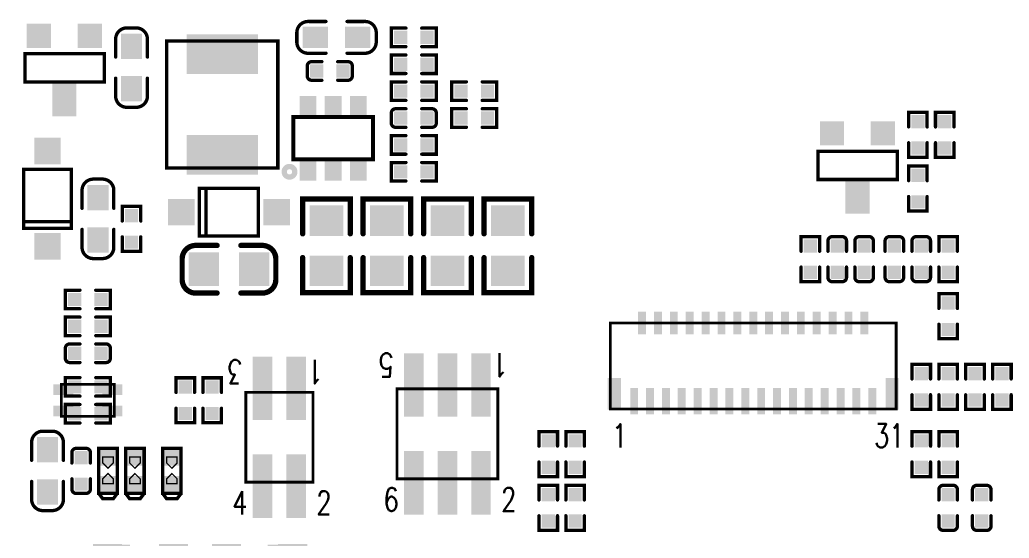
# Model space of a CAD drawing. Extents: x -9 to 187, y -6 to 112.
# Drawn here: x 117.19 to 154.58, y 16.12 to 35.72 of the extents above; entities that cross this region are included whole.
import ezdxf

# ---------------------------------------------------------------- set-up
doc = ezdxf.new("R2010")
doc.units = 0
doc.linetypes.add('TRMIDX_0', pattern=[2, 1, 1])
doc.linetypes.add('TRMIDX_1', pattern=[2, 1, 1])
for name, color, linetype in [('DRIL_NPLTE_THRU_01', 254, 'CONTINUOUS'), ('DRIL_NPLTE_THRU_02', 254, 'CONTINUOUS'), ('DRIL_PLTE_THRU_01', 254, 'CONTINUOUS'), ('DRIL_PLTE_THRU_02', 254, 'CONTINUOUS'), ('DRIL_SYMBOL', 250, 'CONTINUOUS'), ('PADS_BOT', 250, 'CONTINUOUS'), ('PADS_INNER', 250, 'CONTINUOUS'), ('PADS_TOP', 250, 'CONTINUOUS'), ('PADS_XR_121', 176, 'CONTINUOUS'), ('PADS_XR_123', 183, 'CONTINUOUS'), ('PART_TOP_2DLINE_00', 250, 'CONTINUOUS'), ('PART_TOP_2DLINE_01', 250, 'CONTINUOUS'), ('PART_TOP_COPPER_01', 250, 'CONTINUOUS'), ('PART_TOP_TEXT_126', 250, 'CONTINUOUS')]:
    doc.layers.add(name, color=color, linetype=linetype)
doc.styles.add('W0$127', font='simplex', dxfattribs={"width": 0.75})

# ---------------------------------------------------------------- blocks, each defined once
blk = doc.blocks.new('SMOOTH_0$127')
at = {"const_width": 0.0635}
blk.add_lwpolyline([(-0.03175, 0, 1), (0.03175, 0, 1)], format="xyb", close=True, dxfattribs=at)
blk = doc.blocks.new('PART_BODY_TOP_22')
at = {"layer": 'PART_TOP_2DLINE_01', "const_width": 0.127}
for points in [[(-0.3, 0.35), (-0.85, 0.35), (-0.85, -0.35), (-0.3, -0.35)], [(0.3, 0.35), (0.85, 0.35), (0.85, -0.35), (0.3, -0.35)]]:
    blk.add_lwpolyline(points, dxfattribs=at)
at = {"layer": 'PART_TOP_2DLINE_01'}
for p in [(-0.85, 0.35), (-0.3, 0.35), (0.3, 0.35), (0.85, 0.35), (-0.85, -0.35), (-0.3, -0.35), (0.3, -0.35), (0.85, -0.35)]:
    blk.add_blockref('SMOOTH_0$127', p, dxfattribs=at)
blk = doc.blocks.new('DRIL_HOLE_0')
blk.add_lwpolyline([(0, 0, 1), (0, 0, 1)], format="xyb", close=True)
blk = doc.blocks.new('PAD_0')
blk.add_lwpolyline([(0, 0, 1), (0, 0, 1)], format="xyb", close=True)
blk = doc.blocks.new('PAD_3')
at = {"const_width": 0.5}
blk.add_lwpolyline([(-0.25, 0), (0.25, 0)], dxfattribs=at)
blk = doc.blocks.new('STK_TOP_9')
at = {"layer": 'DRIL_PLTE_THRU_01'}
blk.add_blockref('DRIL_HOLE_0', (0, 0), dxfattribs=at)
at = {"layer": 'DRIL_PLTE_THRU_02'}
blk.add_blockref('DRIL_HOLE_0', (0, 0), dxfattribs=at)
at = {"layer": 'PADS_BOT'}
blk.add_blockref('PAD_0', (0, 0), dxfattribs=at)
at = {"layer": 'PADS_INNER'}
blk.add_blockref('PAD_0', (0, 0), dxfattribs=at)
at = {"layer": 'PADS_TOP'}
blk.add_blockref('PAD_3', (0, 0), dxfattribs=at)
blk = doc.blocks.new('SYM_TOP_23')
for name, p in [('PART_BODY_TOP_22', (0, 0)), ('STK_TOP_9', (-0.5, 0)), ('STK_TOP_9', (0.5, 0))]:
    blk.add_blockref(name, p)
blk = doc.blocks.new('PART_TOP_3')
blk.add_blockref('SYM_TOP_23', (0, 0))
blk = doc.blocks.new('PART_BODY_TOP_5')
at = {"layer": 'PART_TOP_2DLINE_01', "const_width": 0.127}
for points in [[(-0.4, 0.6), (-1.05, 0.6, 0.414214), (-1.5, 0.2), (-1.5, -0.2, 0.414214), (-1.05, -0.6), (-0.4, -0.6)], [(0.4, -0.6), (1.05, -0.6, 0.413192), (1.5, -0.2), (1.5, 0.2, 0.414214), (1.05, 0.6), (0.4, 0.6)]]:
    blk.add_lwpolyline(points, format="xyb", dxfattribs=at)
at = {"layer": 'PART_TOP_2DLINE_01'}
for p in [(-1.05, 0.6), (-0.4, 0.6), (0.4, 0.6), (1.05, 0.6), (-1.5, 0.2), (1.5, 0.2), (-1.5, -0.2), (1.5, -0.2), (-1.05, -0.6), (-0.4, -0.6), (0.4, -0.6), (1.05, -0.6)]:
    blk.add_blockref('SMOOTH_0$127', p, dxfattribs=at)
blk = doc.blocks.new('PAD_6')
at = {"const_width": 0.8}
blk.add_lwpolyline([(-0.48, 0), (0.48, 0)], dxfattribs=at)
blk = doc.blocks.new('STK_TOP_10')
at = {"layer": 'DRIL_PLTE_THRU_01'}
blk.add_blockref('DRIL_HOLE_0', (0, 0), dxfattribs=at)
at = {"layer": 'DRIL_PLTE_THRU_02'}
blk.add_blockref('DRIL_HOLE_0', (0, 0), dxfattribs=at)
at = {"layer": 'PADS_BOT'}
blk.add_blockref('PAD_0', (0, 0), dxfattribs=at)
at = {"layer": 'PADS_INNER'}
blk.add_blockref('PAD_0', (0, 0), dxfattribs=at)
at = {"layer": 'PADS_TOP'}
blk.add_blockref('PAD_6', (0, 0), dxfattribs=at)
blk = doc.blocks.new('SYM_TOP_6')
for name, p in [('STK_TOP_10', (-0.8, 0)), ('PART_BODY_TOP_5', (0, 0)), ('STK_TOP_10', (0.8, 0))]:
    blk.add_blockref(name, p)
blk = doc.blocks.new('PART_TOP_4')
blk.add_blockref('SYM_TOP_6', (0, 0))
blk = doc.blocks.new('PART_TOP_6')
blk.add_blockref('SYM_TOP_6', (0, 0))
blk = doc.blocks.new('SMOOTH_0$199898')
at = {"const_width": 0.099949}
blk.add_lwpolyline([(-0.049974, 0, 1), (0.049974, 0, 1)], format="xyb", close=True, dxfattribs=at)
blk = doc.blocks.new('PART_BODY_TOP_6')
at = {"layer": 'PART_TOP_2DLINE_01', "const_width": 0.2}
for points in [[(-0.45, 0.9), (-1.25, 0.9, 0.414214), (-1.77, 0.4), (-1.77, -0.4, 0.414214), (-1.25, -0.9), (-0.45, -0.9)], [(0.45, -0.9), (1.25, -0.9, 0.414214), (1.77, -0.4), (1.77, 0.4, 0.414214), (1.25, 0.9), (0.45, 0.9)]]:
    blk.add_lwpolyline(points, format="xyb", dxfattribs=at)
at = {"layer": 'PART_TOP_2DLINE_01'}
for p in [(-1.25, 0.9), (-0.45, 0.9), (0.45, 0.9), (1.25, 0.9), (-1.77, 0.4), (1.77, 0.4), (-1.77, -0.4), (1.77, -0.4), (-1.25, -0.9), (-0.45, -0.9), (0.45, -0.9), (1.25, -0.9)]:
    blk.add_blockref('SMOOTH_0$199898', p, dxfattribs=at)
blk = doc.blocks.new('PAD_7')
at = {"const_width": 1.14}
blk.add_lwpolyline([(-0.635, 0), (0.635, 0)], dxfattribs=at)
blk = doc.blocks.new('STK_TOP_11')
at = {"layer": 'DRIL_PLTE_THRU_01'}
blk.add_blockref('DRIL_HOLE_0', (0, 0), dxfattribs=at)
at = {"layer": 'DRIL_PLTE_THRU_02'}
blk.add_blockref('DRIL_HOLE_0', (0, 0), dxfattribs=at)
at = {"layer": 'PADS_BOT'}
blk.add_blockref('PAD_0', (0, 0), dxfattribs=at)
at = {"layer": 'PADS_INNER'}
blk.add_blockref('PAD_0', (0, 0), dxfattribs=at)
at = {"layer": 'PADS_TOP', "rotation": 90}
blk.add_blockref('PAD_7', (0, 0), dxfattribs=at)
blk = doc.blocks.new('SYM_TOP_7')
for name, p in [('STK_TOP_11', (-0.95, 0)), ('STK_TOP_11', (0.95, 0)), ('PART_BODY_TOP_6', (0, 0))]:
    blk.add_blockref(name, p)
blk = doc.blocks.new('PART_TOP_11')
blk.add_blockref('SYM_TOP_7', (0, 0))
blk = doc.blocks.new('PART_BODY_TOP_18')
at = {"layer": 'PART_TOP_2DLINE_01', "const_width": 0.127}
blk.add_lwpolyline([(1.126, 0.9), (1.126, -0.9), (-1.113, -0.9), (-1.113, 0.9)], close=True, dxfattribs=at)
blk.add_lwpolyline([(0.864, -0.9), (0.864, 0.9)], dxfattribs=at)
at = {"layer": 'PART_TOP_2DLINE_01'}
for p in [(-1.113, 0.9), (0.864, 0.9), (1.126, 0.9), (-1.113, -0.9), (0.864, -0.9), (1.126, -0.9)]:
    blk.add_blockref('SMOOTH_0$127', p, dxfattribs=at)
blk = doc.blocks.new('PAD_5')
at = {"const_width": 1}
blk.add_lwpolyline([(-0.5, 0), (0.5, 0)], dxfattribs=at)
blk = doc.blocks.new('STK_TOP_26')
at = {"layer": 'DRIL_PLTE_THRU_01'}
blk.add_blockref('DRIL_HOLE_0', (0, 0), dxfattribs=at)
at = {"layer": 'DRIL_PLTE_THRU_02'}
blk.add_blockref('DRIL_HOLE_0', (0, 0), dxfattribs=at)
at = {"layer": 'PADS_BOT'}
blk.add_blockref('PAD_0', (0, 0), dxfattribs=at)
at = {"layer": 'PADS_INNER'}
blk.add_blockref('PAD_0', (0, 0), dxfattribs=at)
at = {"layer": 'PADS_TOP'}
blk.add_blockref('PAD_5', (0, 0), dxfattribs=at)
blk = doc.blocks.new('SYM_TOP_19')
for name, p in [('PART_BODY_TOP_18', (0, 0)), ('STK_TOP_26', (-1.8, 0)), ('STK_TOP_26', (1.8, 0))]:
    blk.add_blockref(name, p)
blk = doc.blocks.new('PART_TOP_12')
blk.add_blockref('SYM_TOP_19', (0, 0))
blk = doc.blocks.new('SMOOTH_0$150114')
at = {"const_width": 0.075057}
blk.add_lwpolyline([(-0.037528, 0, 1), (0.037528, 0, 1)], format="xyb", close=True, dxfattribs=at)
blk = doc.blocks.new('PART_BODY_TOP_49')
at = {"layer": 'PART_TOP_2DLINE_00', "const_width": 0.15}
blk.add_lwpolyline([(-1.5, 0.8), (1.5, 0.8), (1.5, -0.8), (-1.5, -0.8)], close=True, dxfattribs=at)
at = {"layer": 'PART_TOP_2DLINE_00', "const_width": 0.4}
blk.add_lwpolyline([(-1.55, -1.27, 1), (-1.75, -1.27, 1)], format="xyb", close=True, dxfattribs=at)
at = {"layer": 'PART_TOP_2DLINE_00'}
for p in [(-1.5, 0.8), (1.5, 0.8), (-1.5, -0.8), (1.5, -0.8)]:
    blk.add_blockref('SMOOTH_0$150114', p, dxfattribs=at)
blk = doc.blocks.new('PAD_8')
at = {"const_width": 0.63}
blk.add_lwpolyline([(-0.4, 0), (0.4, 0)], dxfattribs=at)
blk = doc.blocks.new('STK_TOP_86')
at = {"layer": 'DRIL_PLTE_THRU_01'}
blk.add_blockref('DRIL_HOLE_0', (0, 0), dxfattribs=at)
at = {"layer": 'DRIL_PLTE_THRU_02'}
blk.add_blockref('DRIL_HOLE_0', (0, 0), dxfattribs=at)
at = {"layer": 'PADS_BOT'}
blk.add_blockref('PAD_0', (0, 0), dxfattribs=at)
at = {"layer": 'PADS_INNER'}
blk.add_blockref('PAD_0', (0, 0), dxfattribs=at)
at = {"layer": 'PADS_TOP', "rotation": 90}
blk.add_blockref('PAD_8', (0, 0), dxfattribs=at)
blk = doc.blocks.new('SYM_TOP_50')
for name, p in [('STK_TOP_86', (-0.95, 1.2)), ('STK_TOP_86', (0, 1.2)), ('STK_TOP_86', (0.95, 1.2)), ('PART_BODY_TOP_49', (0, 0)), ('STK_TOP_86', (-0.95, -1.2)), ('STK_TOP_86', (0, -1.2)), ('STK_TOP_86', (0.95, -1.2))]:
    blk.add_blockref(name, p)
blk = doc.blocks.new('PART_TOP_13')
blk.add_blockref('SYM_TOP_50', (0, 0))
blk = doc.blocks.new('PART_TOP_14')
blk.add_blockref('SYM_TOP_23', (0, 0))
blk = doc.blocks.new('PART_BODY_TOP_4')
at = {"layer": 'PART_TOP_2DLINE_01', "const_width": 0.127}
for points in [[(-0.3, 0.35), (-0.7, 0.35, 0.412681), (-0.85, 0.18), (-0.85, -0.18, 0.412681), (-0.7, -0.35), (-0.3, -0.35)], [(0.3, -0.35), (0.7, -0.35, 0.412681), (0.85, -0.18), (0.85, 0.18, 0.412681), (0.7, 0.35), (0.3, 0.35)]]:
    blk.add_lwpolyline(points, format="xyb", dxfattribs=at)
at = {"layer": 'PART_TOP_2DLINE_01'}
for p in [(-0.7, 0.35), (-0.3, 0.35), (0.3, 0.35), (0.7, 0.35), (-0.85, 0.18), (0.85, 0.18), (-0.85, -0.18), (-0.7, -0.35), (-0.3, -0.35), (0.3, -0.35), (0.7, -0.35), (0.85, -0.18)]:
    blk.add_blockref('SMOOTH_0$127', p, dxfattribs=at)
blk = doc.blocks.new('SYM_TOP_5')
for name, p in [('PART_BODY_TOP_4', (0, 0)), ('STK_TOP_9', (-0.5, 0)), ('STK_TOP_9', (0.5, 0))]:
    blk.add_blockref(name, p)
blk = doc.blocks.new('PART_TOP_15')
blk.add_blockref('SYM_TOP_5', (0, 0))
blk = doc.blocks.new('PART_TOP_16')
blk.add_blockref('SYM_TOP_6', (0, 0))
blk = doc.blocks.new('PART_TOP_17')
blk.add_blockref('SYM_TOP_23', (0, 0))
blk = doc.blocks.new('PART_BODY_TOP_69')
at = {"layer": 'PART_TOP_2DLINE_01', "const_width": 0.127}
blk.add_lwpolyline([(-6, -1.4), (-6, -9), (6, -9), (6, -1.4), (5.2, -1.4), (5.2, -3), (-5.2, -3), (-5.2, -1.4)], close=True, dxfattribs=at)
at = {"layer": 'PART_TOP_2DLINE_01'}
for p in [(-6, -1.4), (-5.2, -1.4), (5.2, -1.4), (6, -1.4), (-5.2, -3), (5.2, -3), (-6, -9), (6, -9)]:
    blk.add_blockref('SMOOTH_0$127', p, dxfattribs=at)
at = {"layer": 'PART_TOP_TEXT_126', "style": 'W0$127', "width": 0.75}
for s, p in [('1', (-4.318, -0.508)), ('4', (4.572, -0.508))]:
    blk.add_text(s, height=0.889, rotation=180, dxfattribs=at).set_placement(p)
blk = doc.blocks.new('PAD_9')
at = {"const_width": 0.8}
blk.add_lwpolyline([(-1.5, 0), (1.5, 0)], dxfattribs=at)
blk = doc.blocks.new('STK_TOP_13')
at = {"layer": 'DRIL_PLTE_THRU_01'}
blk.add_blockref('DRIL_HOLE_0', (0, 0), dxfattribs=at)
at = {"layer": 'DRIL_PLTE_THRU_02'}
blk.add_blockref('DRIL_HOLE_0', (0, 0), dxfattribs=at)
at = {"layer": 'PADS_BOT'}
blk.add_blockref('PAD_0', (0, 0), dxfattribs=at)
at = {"layer": 'PADS_INNER'}
blk.add_blockref('PAD_0', (0, 0), dxfattribs=at)
at = {"layer": 'PADS_TOP', "rotation": 90}
blk.add_blockref('PAD_9', (0, 0), dxfattribs=at)
blk = doc.blocks.new('PAD_10')
at = {"const_width": 1.4}
blk.add_lwpolyline([(-1.75, 0), (1.75, 0)], dxfattribs=at)
blk = doc.blocks.new('STK_TOP_14')
at = {"layer": 'DRIL_PLTE_THRU_01'}
blk.add_blockref('DRIL_HOLE_0', (0, 0), dxfattribs=at)
at = {"layer": 'DRIL_PLTE_THRU_02'}
blk.add_blockref('DRIL_HOLE_0', (0, 0), dxfattribs=at)
at = {"layer": 'PADS_BOT'}
blk.add_blockref('PAD_0', (0, 0), dxfattribs=at)
at = {"layer": 'PADS_INNER'}
blk.add_blockref('PAD_0', (0, 0), dxfattribs=at)
at = {"layer": 'PADS_TOP', "rotation": 90}
blk.add_blockref('PAD_10', (0, 0), dxfattribs=at)
blk = doc.blocks.new('SYM_TOP_67')
for name, p in [('STK_TOP_13', (-3, -1.5)), ('STK_TOP_13', (-1, -1.5)), ('STK_TOP_13', (1, -1.5)), ('STK_TOP_13', (3, -1.5)), ('PART_BODY_TOP_69', (0, 0)), ('STK_TOP_14', (-5.5, -7.25)), ('STK_TOP_14', (5.5, -7.25))]:
    blk.add_blockref(name, p)
blk = doc.blocks.new('PART_TOP_18')
blk.add_blockref('SYM_TOP_67', (0, 0))
blk = doc.blocks.new('SMOOTH_0$0508')
at = {"const_width": 0.0254}
blk.add_lwpolyline([(-0.0127, 0, 1), (0.0127, 0, 1)], format="xyb", close=True, dxfattribs=at)
blk = doc.blocks.new('PART_BODY_TOP_21')
at = {"layer": 'PART_TOP_2DLINE_00', "const_width": 0.127}
blk.add_lwpolyline([(-0.85, -0.35), (-1.05, -0.2), (-1.05, 0.2), (-0.85, 0.35)], dxfattribs=at)
blk.add_lwpolyline([(0.85, -0.35), (0.85, 0.35), (-0.85, 0.35), (-0.85, -0.35)], close=True, dxfattribs=at)
at = {"layer": 'PART_TOP_COPPER_01', "linetype": 'TRMIDX_0', "const_width": 0.0508}
blk.add_lwpolyline([(-0.3, 0.2), (-0.1, 0), (-0.3, -0.2), (-0.4889, -0.2), (-0.4889, 0.2)], close=True, dxfattribs=at)
at = {"layer": 'PART_TOP_COPPER_01', "linetype": 'TRMIDX_1', "const_width": 0.0508}
blk.add_lwpolyline([(0.3, 0.2), (0.1, 0), (0.3, -0.2), (0.52531, -0.2), (0.52531, 0.2)], close=True, dxfattribs=at)
at = {"layer": 'PART_TOP_2DLINE_00'}
for p in [(-0.85, 0.35), (-0.85, 0.35), (0.85, 0.35), (-1.05, 0.2), (-1.05, -0.2), (-0.85, -0.35), (-0.85, -0.35), (0.85, -0.35)]:
    blk.add_blockref('SMOOTH_0$127', p, dxfattribs=at)
at = {"layer": 'PART_TOP_COPPER_01'}
for p in [(-0.4889, 0.2), (-0.3, 0.2), (-0.1, 0), (0.1, 0), (0.3, 0.2), (0.52531, 0.2), (-0.4889, -0.2), (-0.3, -0.2), (0.3, -0.2), (0.52531, -0.2)]:
    blk.add_blockref('SMOOTH_0$0508', p, dxfattribs=at)
blk = doc.blocks.new('PAD_1')
at = {"const_width": 0.602}
blk.add_lwpolyline([(-0.301, 0), (0.301, 0)], dxfattribs=at)
blk = doc.blocks.new('PAD_2')
at = {"const_width": 0.5}
blk.add_lwpolyline([(-0.25, 0), (0.25, 0)], dxfattribs=at)
blk = doc.blocks.new('STK_TOP_136')
at = {"layer": 'DRIL_PLTE_THRU_01'}
blk.add_blockref('DRIL_HOLE_0', (0, 0), dxfattribs=at)
at = {"layer": 'DRIL_PLTE_THRU_02'}
blk.add_blockref('DRIL_HOLE_0', (0, 0), dxfattribs=at)
at = {"layer": 'PADS_BOT'}
blk.add_blockref('PAD_0', (0, 0), dxfattribs=at)
at = {"layer": 'PADS_INNER'}
blk.add_blockref('PAD_0', (0, 0), dxfattribs=at)
at = {"layer": 'PADS_TOP', "rotation": 90}
blk.add_blockref('PAD_3', (0, 0), dxfattribs=at)
at = {"layer": 'PADS_XR_121', "rotation": 90}
blk.add_blockref('PAD_1', (0, 0), dxfattribs=at)
at = {"layer": 'PADS_XR_123', "rotation": 90}
blk.add_blockref('PAD_2', (0, 0), dxfattribs=at)
blk = doc.blocks.new('PAD_4')
at = {"const_width": 0.5}
blk.add_lwpolyline([(-0.25, 0), (0.25, 0)], dxfattribs=at)
blk = doc.blocks.new('STK_TOP_135')
at = {"layer": 'DRIL_PLTE_THRU_01'}
blk.add_blockref('DRIL_HOLE_0', (0, 0), dxfattribs=at)
at = {"layer": 'DRIL_PLTE_THRU_02'}
blk.add_blockref('DRIL_HOLE_0', (0, 0), dxfattribs=at)
at = {"layer": 'PADS_BOT'}
blk.add_blockref('PAD_0', (0, 0), dxfattribs=at)
at = {"layer": 'PADS_INNER'}
blk.add_blockref('PAD_0', (0, 0), dxfattribs=at)
at = {"layer": 'PADS_TOP', "rotation": 90}
blk.add_blockref('PAD_4', (0, 0), dxfattribs=at)
at = {"layer": 'PADS_XR_121', "rotation": 90}
blk.add_blockref('PAD_1', (0, 0), dxfattribs=at)
at = {"layer": 'PADS_XR_123', "rotation": 90}
blk.add_blockref('PAD_2', (0, 0), dxfattribs=at)
blk = doc.blocks.new('SYM_TOP_22')
for name, p in [('PART_BODY_TOP_21', (0, 0)), ('STK_TOP_136', (-0.5, 0)), ('STK_TOP_135', (0.5, 0))]:
    blk.add_blockref(name, p)
blk = doc.blocks.new('PART_TOP_19')
blk.add_blockref('SYM_TOP_22', (0, 0))
blk = doc.blocks.new('PART_TOP_20')
blk.add_blockref('SYM_TOP_22', (0, 0))
blk = doc.blocks.new('PART_TOP_21')
blk.add_blockref('SYM_TOP_6', (0, 0))
blk = doc.blocks.new('PART_TOP_22')
blk.add_blockref('SYM_TOP_5', (0, 0))
blk = doc.blocks.new('PART_TOP_23')
blk.add_blockref('SYM_TOP_22', (0, 0))
blk = doc.blocks.new('PART_TOP_157')
blk.add_blockref('SYM_TOP_23', (0, 0))
blk = doc.blocks.new('SMOOTH_0$10998')
at = {"const_width": 0.055}
blk.add_lwpolyline([(-0.027, 0, 1), (0.027, 0, 1)], format="xyb", close=True, dxfattribs=at)
blk = doc.blocks.new('PART_BODY_TOP_61')
at = {"layer": 'PART_TOP_2DLINE_01', "const_width": 0.11}
blk.add_lwpolyline([(-5.4, 0), (5.4, 0), (5.4, -3.25), (-5.4, -3.25)], close=True, dxfattribs=at)
at = {"layer": 'PART_TOP_2DLINE_01'}
for p in [(-5.4, 0), (5.4, 0), (-5.4, -3.25), (5.4, -3.25)]:
    blk.add_blockref('SMOOTH_0$10998', p, dxfattribs=at)
at = {"layer": 'PART_TOP_TEXT_126', "style": 'W0$127', "width": 0.75}
for s, p in [('1', (-5.334, -4.699)), ('31', (4.572, -4.699))]:
    blk.add_text(s, height=0.889, dxfattribs=at).set_placement(p)
blk = doc.blocks.new('PAD_44')
at = {"const_width": 0.3}
blk.add_lwpolyline([(-0.5, 0), (0.5, 0)], dxfattribs=at)
blk = doc.blocks.new('STK_TOP_38')
at = {"layer": 'DRIL_PLTE_THRU_01'}
blk.add_blockref('DRIL_HOLE_0', (0, 0), dxfattribs=at)
at = {"layer": 'DRIL_PLTE_THRU_02'}
blk.add_blockref('DRIL_HOLE_0', (0, 0), dxfattribs=at)
at = {"layer": 'PADS_BOT'}
blk.add_blockref('PAD_0', (0, 0), dxfattribs=at)
at = {"layer": 'PADS_INNER'}
blk.add_blockref('PAD_0', (0, 0), dxfattribs=at)
at = {"layer": 'PADS_TOP', "rotation": 90}
blk.add_blockref('PAD_44', (0, 0), dxfattribs=at)
blk = doc.blocks.new('PAD_45')
at = {"const_width": 0.3}
blk.add_lwpolyline([(-0.425, 0), (0.425, 0)], dxfattribs=at)
blk = doc.blocks.new('STK_TOP_39')
at = {"layer": 'DRIL_PLTE_THRU_01'}
blk.add_blockref('DRIL_HOLE_0', (0, 0), dxfattribs=at)
at = {"layer": 'DRIL_PLTE_THRU_02'}
blk.add_blockref('DRIL_HOLE_0', (0, 0), dxfattribs=at)
at = {"layer": 'PADS_BOT'}
blk.add_blockref('PAD_0', (0, 0), dxfattribs=at)
at = {"layer": 'PADS_INNER'}
blk.add_blockref('PAD_0', (0, 0), dxfattribs=at)
at = {"layer": 'PADS_TOP', "rotation": 90}
blk.add_blockref('PAD_45', (0, 0), dxfattribs=at)
blk = doc.blocks.new('PAD_46')
at = {"const_width": 0.5}
blk.add_lwpolyline([(-0.6, 0), (0.6, 0)], dxfattribs=at)
blk = doc.blocks.new('STK_TOP_40')
at = {"layer": 'DRIL_PLTE_THRU_01'}
blk.add_blockref('DRIL_HOLE_0', (0, 0), dxfattribs=at)
at = {"layer": 'DRIL_PLTE_THRU_02'}
blk.add_blockref('DRIL_HOLE_0', (0, 0), dxfattribs=at)
at = {"layer": 'PADS_BOT'}
blk.add_blockref('PAD_0', (0, 0), dxfattribs=at)
at = {"layer": 'PADS_INNER'}
blk.add_blockref('PAD_0', (0, 0), dxfattribs=at)
at = {"layer": 'PADS_TOP', "rotation": 90}
blk.add_blockref('PAD_46', (0, 0), dxfattribs=at)
blk = doc.blocks.new('SYM_TOP_62')
for name, p in [('STK_TOP_39', (-4.2, 0)), ('STK_TOP_39', (-3.6, 0)), ('STK_TOP_39', (-3, 0)), ('STK_TOP_39', (-2.4, 0)), ('STK_TOP_39', (-1.8, 0)), ('STK_TOP_39', (-1.2, 0)), ('STK_TOP_39', (-0.6, 0)), ('STK_TOP_39', (0, 0)), ('STK_TOP_39', (0.6, 0)), ('STK_TOP_39', (1.2, 0)), ('STK_TOP_39', (1.8, 0)), ('STK_TOP_39', (2.4, 0)), ('STK_TOP_39', (3, 0)), ('STK_TOP_39', (3.6, 0)), ('STK_TOP_39', (4.2, 0)), ('PART_BODY_TOP_61', (0, 0)), ('STK_TOP_40', (-5.25, -2.675)), ('STK_TOP_40', (5.25, -2.675)), ('STK_TOP_38', (-4.5, -2.95)), ('STK_TOP_38', (-3.9, -2.95)), ('STK_TOP_38', (-3.3, -2.95)), ('STK_TOP_38', (-2.7, -2.95)), ('STK_TOP_38', (-2.1, -2.95)), ('STK_TOP_38', (-1.5, -2.95)), ('STK_TOP_38', (-0.9, -2.95)), ('STK_TOP_38', (-0.3, -2.95)), ('STK_TOP_38', (0.3, -2.95)), ('STK_TOP_38', (0.9, -2.95)), ('STK_TOP_38', (1.5, -2.95)), ('STK_TOP_38', (2.1, -2.95)), ('STK_TOP_38', (2.7, -2.95)), ('STK_TOP_38', (3.3, -2.95)), ('STK_TOP_38', (3.9, -2.95)), ('STK_TOP_38', (4.5, -2.95))]:
    blk.add_blockref(name, p)
blk = doc.blocks.new('PART_TOP_158')
blk.add_blockref('SYM_TOP_62', (0, 0))
blk = doc.blocks.new('PART_TOP_159')
blk.add_blockref('SYM_TOP_23', (0, 0))
blk = doc.blocks.new('PART_TOP_160')
blk.add_blockref('SYM_TOP_23', (0, 0))
blk = doc.blocks.new('PART_TOP_161')
blk.add_blockref('SYM_TOP_5', (0, 0))
blk = doc.blocks.new('PART_TOP_346')
blk.add_blockref('SYM_TOP_23', (0, 0))
blk = doc.blocks.new('PART_TOP_384')
blk.add_blockref('SYM_TOP_23', (0, 0))
blk = doc.blocks.new('PART_TOP_385')
blk.add_blockref('SYM_TOP_5', (0, 0))
blk = doc.blocks.new('PART_TOP_386')
blk.add_blockref('SYM_TOP_5', (0, 0))
blk = doc.blocks.new('PART_TOP_387')
blk.add_blockref('SYM_TOP_23', (0, 0))
blk = doc.blocks.new('SMOOTH_0$109982')
at = {"const_width": 0.055}
blk.add_lwpolyline([(-0.027, 0, 1), (0.027, 0, 1)], format="xyb", close=True, dxfattribs=at)
blk = doc.blocks.new('PART_BODY_TOP_7')
at = {"layer": 'PART_TOP_2DLINE_01', "const_width": 0.11}
blk.add_lwpolyline([(-1.27, 1.7), (-1.27, -1.7), (1.27, -1.7), (1.27, 1.7)], close=True, dxfattribs=at)
at = {"layer": 'PART_TOP_2DLINE_01'}
for p in [(-1.27, 1.7), (1.27, 1.7), (-1.27, -1.7), (1.27, -1.7)]:
    blk.add_blockref('SMOOTH_0$109982', p, dxfattribs=at)
at = {"layer": 'PART_TOP_TEXT_126', "style": 'W0$127', "width": 0.75}
for s, p in [('2', (-1.397, 2.921)), ('4', (1.778, 2.921))]:
    blk.add_text(s, height=0.889, rotation=180, dxfattribs=at).set_placement(p)
for s, p in [('1', (-1.651, -2.921)), ('3', (1.397, -2.921))]:
    blk.add_text(s, height=0.889, dxfattribs=at).set_placement(p)
blk = doc.blocks.new('PAD_61')
at = {"const_width": 0.74}
blk.add_lwpolyline([(-1.2, 0), (1.2, 0)], dxfattribs=at)
blk = doc.blocks.new('STK_TOP_15')
at = {"layer": 'DRIL_NPLTE_THRU_01'}
blk.add_blockref('DRIL_HOLE_0', (0, 0), dxfattribs=at)
at = {"layer": 'DRIL_NPLTE_THRU_02'}
blk.add_blockref('DRIL_HOLE_0', (0, 0), dxfattribs=at)
at = {"layer": 'PADS_BOT'}
blk.add_blockref('PAD_0', (0, 0), dxfattribs=at)
at = {"layer": 'PADS_INNER'}
blk.add_blockref('PAD_0', (0, 0), dxfattribs=at)
at = {"layer": 'PADS_TOP', "rotation": 90}
blk.add_blockref('PAD_61', (0, 0), dxfattribs=at)
blk = doc.blocks.new('SYM_TOP_8')
for name, p in [('STK_TOP_15', (-0.635, 1.85)), ('STK_TOP_15', (0.635, 1.85)), ('PART_BODY_TOP_7', (0, 0)), ('STK_TOP_15', (-0.635, -1.85)), ('STK_TOP_15', (0.635, -1.85))]:
    blk.add_blockref(name, p)
blk = doc.blocks.new('PART_TOP_388')
blk.add_blockref('SYM_TOP_8', (0, 0))
blk = doc.blocks.new('PART_TOP_389')
blk.add_blockref('SYM_TOP_23', (0, 0))
blk = doc.blocks.new('PART_TOP_390')
blk.add_blockref('SYM_TOP_23', (0, 0))
blk = doc.blocks.new('PART_TOP_391')
blk.add_blockref('SYM_TOP_5', (0, 0))
blk = doc.blocks.new('PART_TOP_415')
blk.add_blockref('SYM_TOP_5', (0, 0))
blk = doc.blocks.new('PART_TOP_416')
blk.add_blockref('SYM_TOP_5', (0, 0))
blk = doc.blocks.new('PART_TOP_417')
blk.add_blockref('SYM_TOP_23', (0, 0))
blk = doc.blocks.new('PART_TOP_418')
blk.add_blockref('SYM_TOP_23', (0, 0))
blk = doc.blocks.new('PART_TOP_419')
blk.add_blockref('SYM_TOP_23', (0, 0))
blk = doc.blocks.new('PART_TOP_420')
blk.add_blockref('SYM_TOP_23', (0, 0))
blk = doc.blocks.new('PART_TOP_421')
blk.add_blockref('SYM_TOP_23', (0, 0))
blk = doc.blocks.new('PART_TOP_422')
blk.add_blockref('SYM_TOP_23', (0, 0))
blk = doc.blocks.new('SMOOTH_0$1016')
at = {"const_width": 0.0508}
blk.add_lwpolyline([(-0.0254, 0, 1), (0.0254, 0, 1)], format="xyb", close=True, dxfattribs=at)
blk = doc.blocks.new('PART_BODY_TOP_35')
at = {"layer": 'PART_TOP_2DLINE_01', "const_width": 0.102}
blk.add_lwpolyline([(-1, -0.6), (1, -0.6), (1, 0.6), (-1, 0.6)], close=True, dxfattribs=at)
at = {"layer": 'PART_TOP_2DLINE_01'}
for p in [(-1, 0.6), (1, 0.6), (-1, -0.6), (1, -0.6)]:
    blk.add_blockref('SMOOTH_0$1016', p, dxfattribs=at)
blk = doc.blocks.new('PAD_11')
at = {"const_width": 0.4}
blk.add_lwpolyline([(-0.375, 0), (0.375, 0)], dxfattribs=at)
blk = doc.blocks.new('STK_TOP_70')
at = {"layer": 'DRIL_PLTE_THRU_01'}
blk.add_blockref('DRIL_HOLE_0', (0, 0), dxfattribs=at)
at = {"layer": 'DRIL_PLTE_THRU_02'}
blk.add_blockref('DRIL_HOLE_0', (0, 0), dxfattribs=at)
at = {"layer": 'PADS_BOT'}
blk.add_blockref('PAD_0', (0, 0), dxfattribs=at)
at = {"layer": 'PADS_INNER'}
blk.add_blockref('PAD_0', (0, 0), dxfattribs=at)
at = {"layer": 'PADS_TOP'}
blk.add_blockref('PAD_11', (0, 0), dxfattribs=at)
blk = doc.blocks.new('SYM_TOP_36')
for name, p in [('STK_TOP_70', (-0.925, 0.4)), ('PART_BODY_TOP_35', (0, 0)), ('STK_TOP_70', (0.925, 0.4)), ('STK_TOP_70', (-0.925, -0.4)), ('STK_TOP_70', (0.925, -0.4))]:
    blk.add_blockref(name, p)
blk = doc.blocks.new('PART_TOP_423')
blk.add_blockref('SYM_TOP_36', (0, 0))
blk = doc.blocks.new('PART_TOP_425')
blk.add_blockref('SYM_TOP_19', (0, 0))
blk = doc.blocks.new('PART_BODY_TOP_19')
at = {"layer": 'PART_TOP_2DLINE_01', "const_width": 0.127}
blk.add_lwpolyline([(-1.511, -0.523), (1.489, -0.523), (1.489, 0.545), (-1.511, 0.545)], close=True, dxfattribs=at)
at = {"layer": 'PART_TOP_2DLINE_01'}
for p in [(-1.511, 0.545), (1.489, 0.545), (-1.511, -0.523), (1.489, -0.523)]:
    blk.add_blockref('SMOOTH_0$127', p, dxfattribs=at)
blk = doc.blocks.new('PAD_32')
at = {"const_width": 0.915}
blk.add_lwpolyline([(-0.4575, 0), (0.4575, 0)], dxfattribs=at)
blk = doc.blocks.new('STK_TOP_27')
at = {"layer": 'DRIL_PLTE_THRU_01'}
blk.add_blockref('DRIL_HOLE_0', (0, 0), dxfattribs=at)
at = {"layer": 'DRIL_PLTE_THRU_02'}
blk.add_blockref('DRIL_HOLE_0', (0, 0), dxfattribs=at)
at = {"layer": 'PADS_BOT'}
blk.add_blockref('PAD_0', (0, 0), dxfattribs=at)
at = {"layer": 'PADS_INNER'}
blk.add_blockref('PAD_0', (0, 0), dxfattribs=at)
at = {"layer": 'PADS_TOP'}
blk.add_blockref('PAD_32', (0, 0), dxfattribs=at)
blk = doc.blocks.new('PAD_33')
at = {"const_width": 0.915}
blk.add_lwpolyline([(-0.635, 0), (0.635, 0)], dxfattribs=at)
blk = doc.blocks.new('STK_TOP_28')
at = {"layer": 'DRIL_PLTE_THRU_01'}
blk.add_blockref('DRIL_HOLE_0', (0, 0), dxfattribs=at)
at = {"layer": 'DRIL_PLTE_THRU_02'}
blk.add_blockref('DRIL_HOLE_0', (0, 0), dxfattribs=at)
at = {"layer": 'PADS_BOT'}
blk.add_blockref('PAD_0', (0, 0), dxfattribs=at)
at = {"layer": 'PADS_INNER'}
blk.add_blockref('PAD_0', (0, 0), dxfattribs=at)
at = {"layer": 'PADS_TOP', "rotation": 90}
blk.add_blockref('PAD_33', (0, 0), dxfattribs=at)
blk = doc.blocks.new('SYM_TOP_20')
for name, p in [('STK_TOP_28', (0, 1.2)), ('PART_BODY_TOP_19', (0, 0)), ('STK_TOP_27', (-0.96, -1.2)), ('STK_TOP_27', (0.96, -1.2))]:
    blk.add_blockref(name, p)
blk = doc.blocks.new('PART_TOP_426')
blk.add_blockref('SYM_TOP_20', (0, 0))
blk = doc.blocks.new('PART_BODY_TOP_8')
at = {"layer": 'PART_TOP_2DLINE_01', "const_width": 0.11}
blk.add_lwpolyline([(-1.905, 1.7), (-1.905, -1.7), (1.905, -1.7), (1.905, 1.7)], close=True, dxfattribs=at)
at = {"layer": 'PART_TOP_2DLINE_01'}
for p in [(-1.905, 1.7), (1.905, 1.7), (-1.905, -1.7), (1.905, -1.7)]:
    blk.add_blockref('SMOOTH_0$109982', p, dxfattribs=at)
at = {"layer": 'PART_TOP_TEXT_126', "style": 'W0$127', "width": 0.75}
for s, p in [('2', (-2.032, 2.921)), ('6', (2.413, 2.921))]:
    blk.add_text(s, height=0.889, rotation=180, dxfattribs=at).set_placement(p)
for s, p in [('1', (-2.286, -3.048)), ('5', (2.032, -3.048))]:
    blk.add_text(s, height=0.889, dxfattribs=at).set_placement(p)
blk = doc.blocks.new('SYM_TOP_9')
for name, p in [('STK_TOP_15', (-1.27, 1.85)), ('STK_TOP_15', (-0.007, 1.85)), ('STK_TOP_15', (1.27, 1.85)), ('PART_BODY_TOP_8', (0, 0)), ('STK_TOP_15', (-1.27, -1.85)), ('STK_TOP_15', (-0.007, -1.85)), ('STK_TOP_15', (1.27, -1.85))]:
    blk.add_blockref(name, p)
blk = doc.blocks.new('PART_TOP_435')
blk.add_blockref('SYM_TOP_9', (0, 0))
blk = doc.blocks.new('PART_TOP_438')
blk.add_blockref('SYM_TOP_23', (0, 0))
blk = doc.blocks.new('PART_TOP_439')
blk.add_blockref('SYM_TOP_23', (0, 0))
blk = doc.blocks.new('PART_TOP_446')
blk.add_blockref('SYM_TOP_23', (0, 0))
blk = doc.blocks.new('PART_TOP_447')
blk.add_blockref('SYM_TOP_5', (0, 0))
blk = doc.blocks.new('PART_TOP_448')
blk.add_blockref('SYM_TOP_23', (0, 0))
blk = doc.blocks.new('PART_TOP_449')
blk.add_blockref('SYM_TOP_23', (0, 0))
blk = doc.blocks.new('PART_TOP_450')
blk.add_blockref('SYM_TOP_23', (0, 0))
blk = doc.blocks.new('PART_TOP_451')
blk.add_blockref('SYM_TOP_23', (0, 0))
blk = doc.blocks.new('PART_TOP_452')
blk.add_blockref('SYM_TOP_23', (0, 0))
blk = doc.blocks.new('PART_TOP_453')
blk.add_blockref('SYM_TOP_23', (0, 0))
blk = doc.blocks.new('PART_TOP_454')
blk.add_blockref('SYM_TOP_23', (0, 0))
blk = doc.blocks.new('PART_TOP_455')
blk.add_blockref('SYM_TOP_23', (0, 0))
blk = doc.blocks.new('SMOOTH_0$2')
at = {"const_width": 0.1}
blk.add_lwpolyline([(-0.05, 0, 1), (0.05, 0, 1)], format="xyb", close=True, dxfattribs=at)
blk = doc.blocks.new('PART_BODY_TOP_38')
at = {"layer": 'PART_TOP_2DLINE_01', "const_width": 0.2}
for points in [[(-0.45, -0.9), (-1.77, -0.9), (-1.77, 0.9), (-0.45, 0.9)], [(0.45, -0.9), (1.77, -0.9), (1.77, 0.9), (0.45, 0.9)]]:
    blk.add_lwpolyline(points, dxfattribs=at)
at = {"layer": 'PART_TOP_2DLINE_01'}
for p in [(-1.77, 0.9), (-0.45, 0.9), (0.45, 0.9), (1.77, 0.9), (-1.77, -0.9), (-0.45, -0.9), (0.45, -0.9), (1.77, -0.9)]:
    blk.add_blockref('SMOOTH_0$2', p, dxfattribs=at)
blk = doc.blocks.new('PAD_27')
at = {"const_width": 1.16}
blk.add_lwpolyline([(-0.635, 0), (0.635, 0)], dxfattribs=at)
blk = doc.blocks.new('STK_TOP_75')
at = {"layer": 'DRIL_PLTE_THRU_01'}
blk.add_blockref('DRIL_HOLE_0', (0, 0), dxfattribs=at)
at = {"layer": 'DRIL_PLTE_THRU_02'}
blk.add_blockref('DRIL_HOLE_0', (0, 0), dxfattribs=at)
at = {"layer": 'PADS_BOT'}
blk.add_blockref('PAD_0', (0, 0), dxfattribs=at)
at = {"layer": 'PADS_INNER'}
blk.add_blockref('PAD_0', (0, 0), dxfattribs=at)
at = {"layer": 'PADS_TOP', "rotation": 90}
blk.add_blockref('PAD_27', (0, 0), dxfattribs=at)
blk = doc.blocks.new('SYM_TOP_39')
for name, p in [('STK_TOP_11', (-0.95, 0)), ('STK_TOP_75', (0.95, 0)), ('PART_BODY_TOP_38', (0, 0))]:
    blk.add_blockref(name, p)
blk = doc.blocks.new('PART_TOP_456')
blk.add_blockref('SYM_TOP_39', (0, 0))
blk = doc.blocks.new('PART_BODY_TOP_36')
at = {"layer": 'PART_TOP_2DLINE_01', "const_width": 0.127}
blk.add_lwpolyline([(-2.4, 2.1), (2.4, 2.1), (2.4, -2.1), (-2.4, -2.1)], close=True, dxfattribs=at)
at = {"layer": 'PART_TOP_2DLINE_01'}
for p in [(-2.4, 2.1), (2.4, 2.1), (-2.4, -2.1), (2.4, -2.1)]:
    blk.add_blockref('SMOOTH_0$127', p, dxfattribs=at)
blk = doc.blocks.new('PAD_36')
at = {"const_width": 1.5}
blk.add_lwpolyline([(-1.35, 0), (1.35, 0)], dxfattribs=at)
blk = doc.blocks.new('STK_TOP_71')
at = {"layer": 'DRIL_PLTE_THRU_01'}
blk.add_blockref('DRIL_HOLE_0', (0, 0), dxfattribs=at)
at = {"layer": 'DRIL_PLTE_THRU_02'}
blk.add_blockref('DRIL_HOLE_0', (0, 0), dxfattribs=at)
at = {"layer": 'PADS_BOT'}
blk.add_blockref('PAD_0', (0, 0), dxfattribs=at)
at = {"layer": 'PADS_INNER'}
blk.add_blockref('PAD_0', (0, 0), dxfattribs=at)
at = {"layer": 'PADS_TOP', "rotation": 90}
blk.add_blockref('PAD_36', (0, 0), dxfattribs=at)
blk = doc.blocks.new('SYM_TOP_37')
for name, p in [('STK_TOP_71', (-1.9, 0)), ('PART_BODY_TOP_36', (0, 0)), ('STK_TOP_71', (1.9, 0))]:
    blk.add_blockref(name, p)
blk = doc.blocks.new('PART_TOP_457')
blk.add_blockref('SYM_TOP_37', (0, 0))
blk = doc.blocks.new('PART_TOP_463')
blk.add_blockref('SYM_TOP_5', (0, 0))
blk = doc.blocks.new('PART_BODY_TOP_32')
at = {"layer": 'PART_TOP_2DLINE_01', "const_width": 0.127}
blk.add_lwpolyline([(-6.6, 3.6), (-6.6, -9.4, -0.34384), (-6.2, -9.9), (6.2, -9.9, -0.34384), (6.6, -9.4), (6.6, 3.6)], format="xyb", close=True, dxfattribs=at)
for points in [[(-5.08, -2.54), (-4.064, -7.62), (-2.54, -7.62), (-1.524, -2.54)], [(1.524, -2.54), (2.54, -7.62), (4.318, -7.62), (5.08, -2.54)]]:
    blk.add_lwpolyline(points, dxfattribs=at)
for points in [[(-6.6, -6.096), (-6.6, -9.4, -0.329751), (-7.1, -9.9), (-7.275, -9.9)], [(6.6, -7.366), (6.6, -9.4, 0.329751), (7.1, -9.9), (7.275, -9.9)]]:
    blk.add_lwpolyline(points, format="xyb", dxfattribs=at)
at = {"layer": 'PART_TOP_2DLINE_01'}
for p in [(-6.6, 3.6), (6.6, 3.6), (-5.08, -2.54), (-1.524, -2.54), (1.524, -2.54), (5.08, -2.54), (-6.6, -6.096), (6.6, -7.366), (-4.064, -7.62), (-2.54, -7.62), (2.54, -7.62), (4.318, -7.62), (-6.6, -9.4), (-6.6, -9.4), (6.6, -9.4), (6.6, -9.4), (-7.275, -9.9), (-7.1, -9.9), (-6.2, -9.9), (6.2, -9.9), (7.1, -9.9), (7.275, -9.9)]:
    blk.add_blockref('SMOOTH_0$127', p, dxfattribs=at)
blk = doc.blocks.new('PAD_75')
at = {"const_width": 1.1}
blk.add_lwpolyline([(-1.5, 0), (1.5, 0)], dxfattribs=at)
blk = doc.blocks.new('STK_TOP_53')
at = {"layer": 'DRIL_NPLTE_THRU_01'}
blk.add_blockref('DRIL_HOLE_0', (0, 0), dxfattribs=at)
at = {"layer": 'DRIL_NPLTE_THRU_02'}
blk.add_blockref('DRIL_HOLE_0', (0, 0), dxfattribs=at)
at = {"layer": 'PADS_BOT'}
blk.add_blockref('PAD_0', (0, 0), dxfattribs=at)
at = {"layer": 'PADS_INNER'}
blk.add_blockref('PAD_0', (0, 0), dxfattribs=at)
at = {"layer": 'PADS_TOP', "rotation": 90}
blk.add_blockref('PAD_75', (0, 0), dxfattribs=at)
blk = doc.blocks.new('PAD_76')
at = {"const_width": 2}
blk.add_lwpolyline([(-2.5, 0), (2.5, 0)], dxfattribs=at)
blk = doc.blocks.new('STK_TOP_54')
at = {"layer": 'DRIL_NPLTE_THRU_01'}
blk.add_blockref('DRIL_HOLE_0', (0, 0), dxfattribs=at)
at = {"layer": 'DRIL_NPLTE_THRU_02'}
blk.add_blockref('DRIL_HOLE_0', (0, 0), dxfattribs=at)
at = {"layer": 'PADS_BOT'}
blk.add_blockref('PAD_0', (0, 0), dxfattribs=at)
at = {"layer": 'PADS_INNER'}
blk.add_blockref('PAD_0', (0, 0), dxfattribs=at)
at = {"layer": 'PADS_TOP', "rotation": 90}
blk.add_blockref('PAD_76', (0, 0), dxfattribs=at)
blk = doc.blocks.new('DRIL_SYMBOL_1$5')
at = {"layer": 'DRIL_SYMBOL', "const_width": 0.0508}
for points in [[(-0.254, 0), (0.254, 0)], [(0, -0.254), (0, 0.254)]]:
    blk.add_lwpolyline(points, dxfattribs=at)
blk = doc.blocks.new('DRIL_HOLE_1$5')
at = {"const_width": 0.75}
blk.add_lwpolyline([(-0.375, 0, 1), (0.375, 0, 1)], format="xyb", close=True, dxfattribs=at)
blk.add_blockref('DRIL_SYMBOL_1$5', (0, 0))
blk = doc.blocks.new('STK_TOP_55')
at = {"layer": 'DRIL_PLTE_THRU_01'}
blk.add_blockref('DRIL_HOLE_1$5', (0, 0), dxfattribs=at)
at = {"layer": 'DRIL_PLTE_THRU_02'}
blk.add_blockref('DRIL_HOLE_1$5', (0, 0), dxfattribs=at)
at = {"layer": 'PADS_BOT'}
blk.add_blockref('PAD_0', (0, 0), dxfattribs=at)
at = {"layer": 'PADS_INNER'}
blk.add_blockref('PAD_0', (0, 0), dxfattribs=at)
at = {"layer": 'PADS_TOP'}
blk.add_blockref('PAD_0', (0, 0), dxfattribs=at)
blk = doc.blocks.new('SYM_TOP_33')
for name, p in [('STK_TOP_53', (-3.5, 4.4)), ('STK_TOP_53', (-1, 4.4)), ('STK_TOP_53', (1, 4.4)), ('STK_TOP_53', (3.5, 4.4)), ('STK_TOP_54', (-7.5, 1.35)), ('STK_TOP_54', (7.5, 1.35)), ('PART_BODY_TOP_32', (0, 0)), ('STK_TOP_55', (-2.45, 0)), ('STK_TOP_55', (2.45, 0))]:
    blk.add_blockref(name, p)
blk = doc.blocks.new('PART_TOP_476')
blk.add_blockref('SYM_TOP_33', (0, 0))
blk = doc.blocks.new('PART_TOP_482')
blk.add_blockref('SYM_TOP_20', (0, 0))
blk = doc.blocks.new('PART_TOP_486')
blk.add_blockref('SYM_TOP_23', (0, 0))
blk = doc.blocks.new('PART_TOP_487')
blk.add_blockref('SYM_TOP_23', (0, 0))
blk = doc.blocks.new('PART_TOP_488')
blk.add_blockref('SYM_TOP_39', (0, 0))
blk = doc.blocks.new('PART_TOP_489')
blk.add_blockref('SYM_TOP_39', (0, 0))
blk = doc.blocks.new('PART_TOP_490')
blk.add_blockref('SYM_TOP_39', (0, 0))

msp = doc.modelspace()

# ---------------------------------------------------------------- block references
for name, p, rotation in [('PART_TOP_426', (118.872, 33.909), 180), ('PART_TOP_6', (121.412, 33.909), 90), ('PART_TOP_457', (124.841, 32.512), 270), ('PART_TOP_450', (132.08, 35.052), 180), ('PART_TOP_14', (132.08, 34.036), 180), ('PART_TOP_447', (132.08, 32.004), 180), ('PART_TOP_159', (151.13, 31.369), 90), ('PART_TOP_487', (152.146, 31.369), 270), ('PART_TOP_482', (148.844, 30.226), 180), ('PART_TOP_425', (118.237, 28.956), 270), ('PART_TOP_448', (132.08, 30.988), 180), ('PART_TOP_449', (132.08, 29.972), 180), ('PART_TOP_160', (151.13, 29.337), 270), ('PART_TOP_4', (120.142, 28.194), 90), ('PART_TOP_12', (125.095, 28.448), 180), ('PART_TOP_3', (121.412, 27.813), 270), ('PART_TOP_456', (128.778, 27.178), 90), ('PART_TOP_490', (131.064, 27.178), 90), ('PART_TOP_489', (133.35, 27.178), 90), ('PART_TOP_488', (135.636, 27.178), 90), ('PART_TOP_486', (147.066, 26.67), 90), ('PART_TOP_161', (148.082, 26.67), 90), ('PART_TOP_463', (149.098, 26.67), 90), ('PART_TOP_385', (150.241, 26.67), 90), ('PART_TOP_386', (151.257, 26.67), 90), ('PART_TOP_384', (152.273, 26.67), 270), ('PART_TOP_387', (152.273, 24.511), 90), ('PART_TOP_389', (119.761, 24.13), 180), ('PART_TOP_388', (127, 19.939), 180), ('PART_TOP_435', (133.35, 20.066), 180), ('PART_TOP_157', (151.257, 21.844), 270), ('PART_TOP_420', (152.273, 21.844), 270), ('PART_TOP_419', (153.289, 21.844), 270), ('PART_TOP_346', (154.305, 21.844), 270), ('PART_TOP_421', (119.761, 21.844), 180), ('PART_TOP_438', (123.444, 21.336), 270), ('PART_TOP_439', (124.46, 21.336), 270), ('PART_TOP_422', (119.761, 20.828), 180), ('PART_TOP_21', (118.237, 18.669), 90), ('PART_TOP_455', (137.16, 19.304), 270), ('PART_TOP_453', (138.176, 19.304), 270), ('PART_TOP_418', (151.257, 19.304), 270), ('PART_TOP_417', (152.273, 19.304), 90), ('PART_TOP_22', (119.507, 18.669), 90), ('PART_TOP_23', (120.523, 18.669), 90), ('PART_TOP_19', (121.539, 18.669), 90), ('PART_TOP_20', (122.936, 18.669), 90), ('PART_TOP_454', (137.16, 17.272), 270), ('PART_TOP_452', (138.176, 17.272), 270), ('PART_TOP_416', (152.273, 17.272), 270), ('PART_TOP_415', (153.543, 17.272), 270)]:
    msp.add_blockref(name, p, dxfattribs=dict(rotation=rotation))
for name, p in [('PART_TOP_16', (129.159, 35.052)), ('PART_TOP_15', (128.905, 33.782)), ('PART_TOP_451', (132.08, 33.02)), ('PART_TOP_17', (134.366, 33.02)), ('PART_TOP_13', (129.032, 31.242)), ('PART_TOP_446', (134.366, 32.004)), ('PART_TOP_11', (125.095, 26.289)), ('PART_TOP_390', (119.761, 25.146)), ('PART_TOP_158', (144.907, 24.257)), ('PART_TOP_391', (119.761, 23.114)), ('PART_TOP_423', (119.761, 21.336)), ('PART_TOP_476', (124, 10)), ('PART_TOP_18', (123.952, 15.875))]:
    msp.add_blockref(name, p)

doc.saveas('drawing.dxf')
